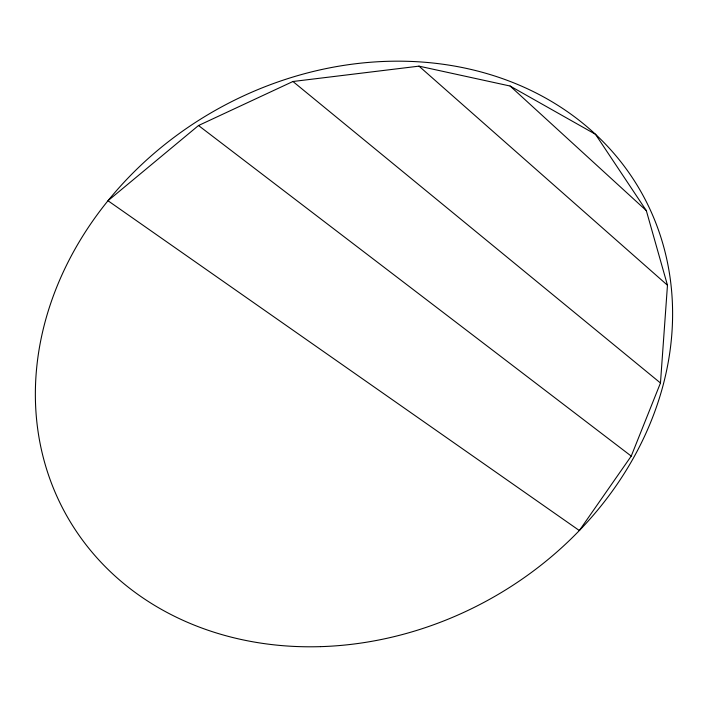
<?xml version="1.0" encoding="UTF-8"?>
<svg xmlns="http://www.w3.org/2000/svg" width="708" height="708" viewBox="0 0 708 708"><rect width="100%" height="100%" fill="white"/><g stroke="black" fill="none" stroke-linecap="round" stroke-linejoin="round"><path stroke-width="1.06" d="M660.467 382.993L667.467 285.227L646.315 210.603L595.49 134.299L510.096 86.022L418.986 66.145L292.944 81.5L198.514 125.52L107.988 200.745L579.348 530.54L631.235 456.102L660.467 382.993L292.944 81.5M198.514 125.52L631.235 456.102M418.986 66.145L667.467 285.227M510.096 86.022L646.315 210.603M320.494 646.643A329.671 280.306 -29.2 0 0 645.13 199.391A329.671 280.306 -29.2 0 0 96.315 215.931A329.671 280.306 -29.2 0 0 320.494 646.643"/></g></svg>
